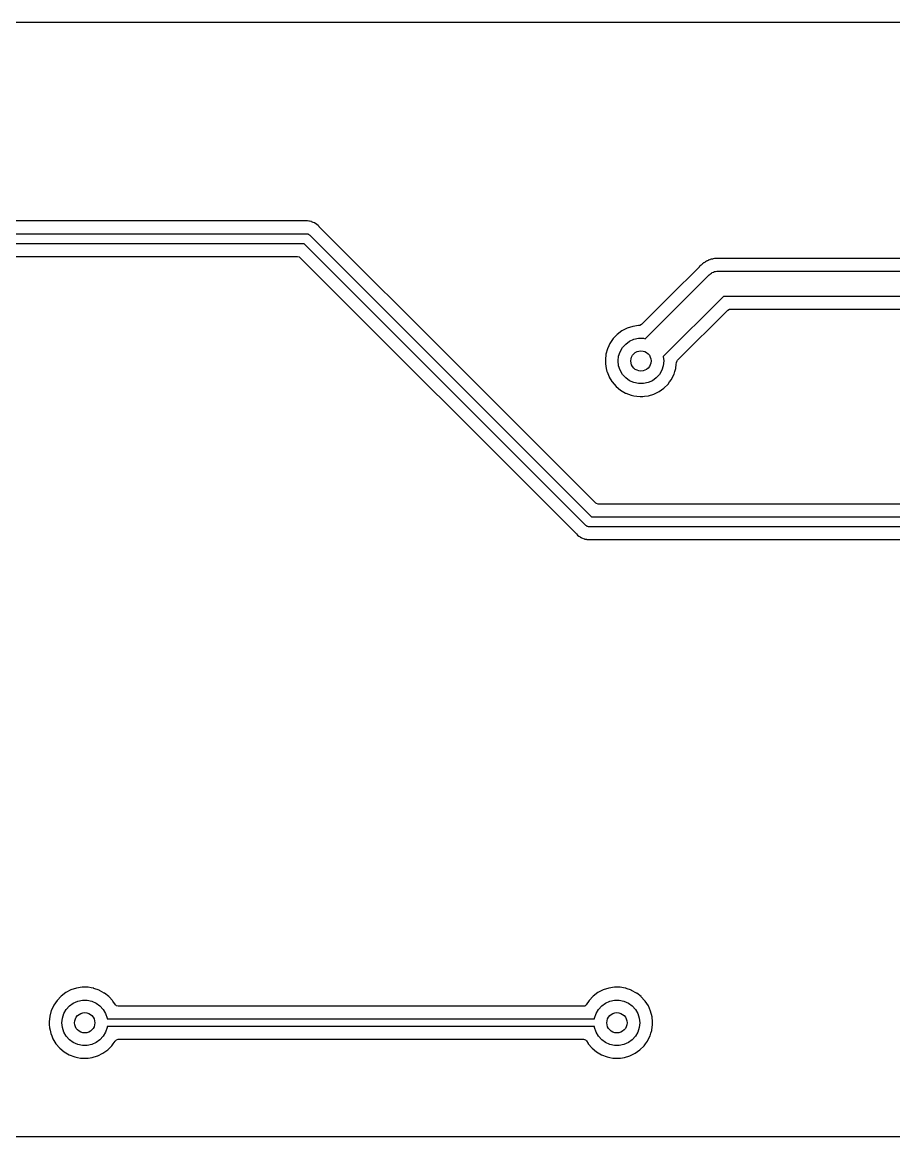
# Model space of a CAD drawing. Extents: x 1.24 to 7.5, y -5.89 to -4.15.
# Drawn here: x 2.698 to 4.052, y -5.886 to -4.154 of the extents above; entities that cross this region are included whole.
import ezdxf

# ---------------------------------------------------------------- set-up
doc = ezdxf.new("R2010")
doc.units = 0
doc.header["$MEASUREMENT"] = 0
doc.layers.add('BLACK', color=7, linetype='CONTINUOUS')

msp = doc.modelspace()

# ---------------------------------------------------------------- linework, layer by layer
at = {"layer": 'BLACK', "linetype": 'CONTINUOUS'}
for p, q in [((1.24514, -4.15356), (4.16038, -4.15356)), ((3.13841, -4.46242), (1.69675, -4.46242)), ((3.1387, -4.46241), (3.13841, -4.46242)), ((3.14082, -4.46229), (3.1387, -4.46241)), ((3.14111, -4.46227), (3.14082, -4.46229)), ((3.14082, -4.46229), (3.14082, -4.46229)), ((3.14141, -4.46233), (3.14111, -4.46227)), ((3.14356, -4.46273), (3.14141, -4.46233)), ((3.14381, -4.46277), (3.14356, -4.46273)), ((3.14435, -4.46284), (3.14381, -4.46277)), ((3.14628, -4.46309), (3.14435, -4.46284)), ((3.14656, -4.4632), (3.14628, -4.46309)), ((3.14669, -4.46323), (3.14656, -4.4632)), ((3.14725, -4.4634), (3.14669, -4.46323)), ((3.14738, -4.46344), (3.14725, -4.4634)), ((3.14768, -4.46349), (3.14738, -4.46344)), ((3.14916, -4.46416), (3.14768, -4.46349)), ((3.14994, -4.46451), (3.14916, -4.46416)), ((3.15018, -4.46461), (3.14994, -4.46451)), ((3.1525, -4.46552), (3.15018, -4.46461)), ((3.15274, -4.46569), (3.1525, -4.46552)), ((3.15286, -4.46575), (3.15274, -4.46569)), ((3.15337, -4.46604), (3.15286, -4.46575)), ((3.15349, -4.46611), (3.15337, -4.46604)), ((3.15376, -4.46624), (3.15349, -4.46611)), ((3.154, -4.46642), (3.15376, -4.46624)), ((3.15572, -4.46777), (3.154, -4.46642)), ((3.154, -4.46642), (3.154, -4.46642)), ((3.15593, -4.46793), (3.15572, -4.46777)), ((3.15796, -4.46935), (3.15593, -4.46793)), ((1.68071, -4.48213), (3.13938, -4.48213)), ((3.13938, -4.48213), (3.14067, -4.48242)), ((3.14067, -4.48242), (3.14197, -4.48257)), ((3.14197, -4.48257), (3.14236, -4.48281)), ((3.14236, -4.48281), (3.1428, -4.48291)), ((3.1428, -4.48291), (3.14382, -4.48373)), ((3.14382, -4.48373), (3.14494, -4.48443)), ((3.14494, -4.48443), (3.58263, -4.92213)), ((3.15816, -4.46958), (3.15796, -4.46935)), ((3.15944, -4.47105), (3.15816, -4.46958)), ((3.15967, -4.4713), (3.15944, -4.47105)), ((3.36702, -4.67865), (3.15967, -4.4713)), ((3.13611, -4.49787), (1.68071, -4.49787)), ((3.5738, -4.93557), (3.13611, -4.49787)), ((1.69685, -4.51758), (3.12589, -4.51758)), ((3.12589, -4.51758), (3.12857, -4.51837)), ((3.12857, -4.51837), (3.1294, -4.51903)), ((3.1294, -4.51903), (3.55907, -4.9487)), ((3.77377, -4.52098), (3.77141, -4.52122)), ((3.77413, -4.52093), (3.77377, -4.52098)), ((3.77622, -4.52056), (3.77413, -4.52093)), ((3.77647, -4.52051), (3.77622, -4.52056)), ((3.77622, -4.52056), (3.77622, -4.52056)), ((3.77672, -4.52052), (3.77647, -4.52051)), ((3.77987, -4.52061), (3.77672, -4.52052)), ((3.77672, -4.52052), (3.77672, -4.52052)), ((3.78001, -4.52061), (3.77987, -4.52061)), ((5.24177, -4.52061), (3.78001, -4.52061)), ((3.74954, -4.53412), (3.70466, -4.579)), ((3.74995, -4.53366), (3.74954, -4.53412)), ((3.75054, -4.53289), (3.74995, -4.53366)), ((3.7507, -4.5327), (3.75054, -4.53289)), ((3.75054, -4.53289), (3.75054, -4.53289)), ((3.75245, -4.5312), (3.7507, -4.5327)), ((3.75273, -4.53094), (3.75245, -4.5312)), ((3.75426, -4.52941), (3.75273, -4.53094)), ((3.75431, -4.52936), (3.75426, -4.52941)), ((3.75445, -4.52923), (3.75431, -4.52936)), ((3.75431, -4.52936), (3.75431, -4.52936)), ((3.75431, -4.52936), (3.75431, -4.52936)), ((3.7554, -4.52861), (3.75445, -4.52923)), ((3.75591, -4.52823), (3.7554, -4.52861)), ((3.75658, -4.52765), (3.75591, -4.52823)), ((3.75677, -4.52749), (3.75658, -4.52765)), ((3.75699, -4.52737), (3.75677, -4.52749)), ((3.75885, -4.52634), (3.75699, -4.52737)), ((3.75699, -4.52737), (3.75699, -4.52737)), ((3.75916, -4.52615), (3.75885, -4.52634)), ((3.75939, -4.526), (3.75916, -4.52615)), ((3.76115, -4.52485), (3.75939, -4.526)), ((3.7622, -4.52443), (3.76115, -4.52485)), ((3.76278, -4.52416), (3.7622, -4.52443)), ((3.76289, -4.5241), (3.76278, -4.52416)), ((3.76377, -4.52361), (3.76289, -4.5241)), ((3.76401, -4.52353), (3.76377, -4.52361)), ((3.76604, -4.5229), (3.76401, -4.52353)), ((3.76401, -4.52353), (3.76401, -4.52353)), ((3.76638, -4.52278), (3.76604, -4.5229)), ((3.76711, -4.52249), (3.76638, -4.52278)), ((3.76859, -4.5219), (3.76711, -4.52249)), ((3.76884, -4.52186), (3.76859, -4.5219)), ((3.76954, -4.52174), (3.76884, -4.52186)), ((3.76884, -4.52186), (3.76884, -4.52186)), ((3.76971, -4.52171), (3.76954, -4.52174)), ((3.77033, -4.52155), (3.76971, -4.52171)), ((3.77141, -4.52122), (3.77033, -4.52155)), ((3.66612, -4.64541), (3.76545, -4.54608)), ((3.76545, -4.54608), (3.76562, -4.54591)), ((3.76562, -4.54591), (3.76724, -4.54473)), ((3.76724, -4.54473), (3.76876, -4.54342)), ((3.76876, -4.54342), (3.76949, -4.54309)), ((3.76949, -4.54309), (3.77013, -4.54262)), ((3.77013, -4.54262), (3.77202, -4.54194)), ((3.77202, -4.54194), (3.77385, -4.54111)), ((3.77385, -4.54111), (3.77463, -4.54099)), ((3.77463, -4.54099), (3.77538, -4.54072)), ((3.77538, -4.54072), (3.77738, -4.5406)), ((3.77738, -4.5406), (3.77937, -4.54031)), ((3.77937, -4.54031), (5.25319, -4.54031)), ((3.70466, -4.579), (3.66029, -4.62337)), ((3.78752, -4.57969), (3.69408, -4.67313)), ((5.25319, -4.57969), (3.78752, -4.57969)), ((3.71609, -4.67899), (3.79423, -4.60084)), ((3.79423, -4.60084), (3.79669, -4.5995)), ((3.79669, -4.5995), (3.79774, -4.59939)), ((3.79774, -4.59939), (5.24185, -4.59939)), ((3.65551, -4.62481), (3.64655, -4.62618)), ((3.65571, -4.62481), (3.65551, -4.62481)), ((3.65673, -4.62482), (3.65571, -4.62481)), ((3.65571, -4.62481), (3.65571, -4.62481)), ((3.65784, -4.62471), (3.65673, -4.62482)), ((3.66029, -4.62337), (3.65784, -4.62471)), ((3.62264, -4.63863), (3.61637, -4.64518)), ((3.62989, -4.63318), (3.62264, -4.63863)), ((3.63793, -4.629), (3.62989, -4.63318)), ((3.64655, -4.62618), (3.63793, -4.629)), ((3.60956, -4.65635), (3.60745, -4.6609)), ((3.61118, -4.65286), (3.60956, -4.65635)), ((3.61126, -4.65267), (3.61118, -4.65286)), ((3.61118, -4.65286), (3.61118, -4.65286)), ((3.61637, -4.64518), (3.61126, -4.65267)), ((3.627, -4.66559), (3.6307, -4.65917)), ((3.6307, -4.65917), (3.63566, -4.65367)), ((3.63566, -4.65367), (3.64165, -4.64931)), ((3.64165, -4.64931), (3.64842, -4.6463)), ((3.64842, -4.6463), (3.65567, -4.64476)), ((3.65567, -4.64476), (3.66307, -4.64476)), ((3.66307, -4.64476), (3.66612, -4.64541)), ((3.605, -4.66984), (3.60416, -4.67775)), ((3.60502, -4.66963), (3.605, -4.66984)), ((3.60745, -4.6609), (3.60502, -4.66963)), ((3.62394, -4.68), (3.62471, -4.67263)), ((3.62471, -4.67263), (3.627, -4.66559)), ((3.69408, -4.67313), (3.6948, -4.68)), ((3.58934, -4.90097), (3.36702, -4.67865)), ((3.60416, -4.67775), (3.60406, -4.67865)), ((3.60406, -4.67865), (3.60407, -4.67885)), ((3.60407, -4.67885), (3.60407, -4.67885)), ((3.60407, -4.67885), (3.60444, -4.68519)), ((3.60444, -4.68519), (3.60458, -4.6877)), ((3.60458, -4.6877), (3.60463, -4.6879)), ((3.60463, -4.6879), (3.60463, -4.6879)), ((3.60463, -4.6879), (3.60544, -4.69151)), ((3.60544, -4.69151), (3.60658, -4.69654)), ((3.62471, -4.68737), (3.62394, -4.68)), ((3.627, -4.69441), (3.62471, -4.68737)), ((3.69403, -4.68737), (3.69174, -4.69441)), ((3.6948, -4.68), (3.69403, -4.68737)), ((3.71203, -4.69635), (3.71339, -4.69189)), ((3.71339, -4.69189), (3.71345, -4.69169)), ((3.71339, -4.69189), (3.71339, -4.69189)), ((3.71345, -4.69169), (3.7143, -4.68519)), ((3.7143, -4.68519), (3.71461, -4.68283)), ((3.71461, -4.68283), (3.71463, -4.6827)), ((3.71461, -4.68283), (3.71461, -4.68283)), ((3.71463, -4.6827), (3.71464, -4.68237)), ((3.71464, -4.68237), (3.71549, -4.67971)), ((3.71549, -4.67971), (3.71609, -4.67899)), ((3.60658, -4.69654), (3.60665, -4.69673)), ((3.60665, -4.69673), (3.60665, -4.69673)), ((3.60665, -4.69673), (3.60991, -4.70476)), ((3.60991, -4.70476), (3.60999, -4.70495)), ((3.60999, -4.70495), (3.61009, -4.70512)), ((3.61009, -4.70512), (3.6143, -4.71198)), ((3.6307, -4.70083), (3.627, -4.69441)), ((3.63566, -4.70633), (3.6307, -4.70083)), ((3.64165, -4.71069), (3.63566, -4.70633)), ((3.64842, -4.7137), (3.64165, -4.71069)), ((3.67709, -4.71069), (3.67032, -4.7137)), ((3.68308, -4.70633), (3.67709, -4.71069)), ((3.68804, -4.70083), (3.68308, -4.70633)), ((3.69174, -4.69441), (3.68804, -4.70083)), ((3.70379, -4.71268), (3.70668, -4.70866)), ((3.70668, -4.70866), (3.70679, -4.7085)), ((3.70679, -4.7085), (3.71081, -4.70037)), ((3.71081, -4.70037), (3.71203, -4.69635)), ((3.6143, -4.71198), (3.61472, -4.71268)), ((3.61472, -4.71268), (3.62066, -4.71953)), ((3.62066, -4.71953), (3.62764, -4.72532)), ((3.62764, -4.72532), (3.63546, -4.7299)), ((3.65567, -4.71524), (3.64842, -4.7137)), ((3.66307, -4.71524), (3.65567, -4.71524)), ((3.67032, -4.7137), (3.66307, -4.71524)), ((3.67956, -4.73151), (3.6877, -4.72752)), ((3.6877, -4.72752), (3.69508, -4.72226)), ((3.69508, -4.72226), (3.7015, -4.71586)), ((3.7015, -4.71586), (3.70379, -4.71268)), ((3.63546, -4.7299), (3.63565, -4.72997)), ((3.63565, -4.72997), (3.63565, -4.72997)), ((3.63565, -4.72997), (3.63608, -4.73013)), ((3.63608, -4.73013), (3.64393, -4.73313)), ((3.64393, -4.73313), (3.64413, -4.73317)), ((3.64413, -4.73317), (3.64413, -4.73317)), ((3.64413, -4.73317), (3.6481, -4.73398)), ((3.6481, -4.73398), (3.65282, -4.73494)), ((3.65282, -4.73494), (3.65793, -4.73512)), ((3.65793, -4.73512), (3.66168, -4.73526)), ((3.66168, -4.73526), (3.66168, -4.73526)), ((3.66168, -4.73526), (3.66188, -4.73527)), ((3.66188, -4.73527), (3.66208, -4.73524)), ((3.66208, -4.73524), (3.66481, -4.73489)), ((3.66208, -4.73524), (3.66208, -4.73524)), ((3.66481, -4.73489), (3.67087, -4.73412)), ((3.67087, -4.73412), (3.67107, -4.73406)), ((3.67107, -4.73406), (3.67936, -4.73157)), ((3.67107, -4.73406), (3.67107, -4.73406)), ((3.67936, -4.73157), (3.67956, -4.73151)), ((3.67936, -4.73157), (3.67936, -4.73157)), ((3.59017, -4.90163), (3.58934, -4.90097)), ((3.59285, -4.90242), (3.59017, -4.90163)), ((5.29196, -4.90242), (3.59285, -4.90242)), ((3.57492, -4.93627), (3.5738, -4.93557)), ((3.57594, -4.93709), (3.57492, -4.93627)), ((3.58263, -4.92213), (5.30803, -4.92213)), ((3.55907, -4.9487), (3.5593, -4.94895)), ((3.5593, -4.94895), (3.56078, -4.95065)), ((3.56078, -4.95065), (3.56281, -4.95207)), ((3.56281, -4.95207), (3.56302, -4.95223)), ((3.56302, -4.95223), (3.56474, -4.95358)), ((3.56474, -4.95358), (3.56474, -4.95358)), ((3.56474, -4.95358), (3.56498, -4.95376)), ((3.56498, -4.95376), (3.56525, -4.95389)), ((3.56525, -4.95389), (3.56537, -4.95396)), ((3.56537, -4.95396), (3.56588, -4.95425)), ((3.57638, -4.93719), (3.57594, -4.93709)), ((3.57677, -4.93743), (3.57638, -4.93719)), ((3.57807, -4.93758), (3.57677, -4.93743)), ((3.57936, -4.93787), (3.57807, -4.93758)), ((5.30803, -4.93787), (3.57936, -4.93787)), ((3.56588, -4.95425), (3.566, -4.95431)), ((3.566, -4.95431), (3.56624, -4.95448)), ((3.56624, -4.95448), (3.56681, -4.9547)), ((3.56681, -4.9547), (3.56856, -4.95539)), ((3.56856, -4.95539), (3.5688, -4.95549)), ((3.5688, -4.95549), (3.57106, -4.95651)), ((3.57106, -4.95651), (3.57136, -4.95656)), ((3.57136, -4.95656), (3.57149, -4.9566)), ((3.57149, -4.9566), (3.57205, -4.95677)), ((3.57205, -4.95677), (3.57218, -4.9568)), ((3.57218, -4.9568), (3.57246, -4.95691)), ((3.57246, -4.95691), (3.57422, -4.95714)), ((3.57422, -4.95714), (3.57493, -4.95723)), ((3.57493, -4.95723), (3.57518, -4.95727)), ((3.57518, -4.95727), (3.57681, -4.95758)), ((3.57681, -4.95758), (3.57763, -4.95773)), ((3.57763, -4.95773), (3.57792, -4.95771)), ((3.57792, -4.95771), (3.58005, -4.95759)), ((3.57792, -4.95771), (3.57792, -4.95771)), ((3.58005, -4.95759), (3.58033, -4.95758)), ((3.58033, -4.95758), (5.29197, -4.95758)), ((2.76579, -5.66184), (2.75854, -5.66729)), ((2.77384, -5.65766), (2.76579, -5.66184)), ((2.78245, -5.65484), (2.77384, -5.65766)), ((2.79142, -5.65347), (2.78245, -5.65484)), ((2.79162, -5.65347), (2.79142, -5.65347)), ((2.79708, -5.65354), (2.79162, -5.65347)), ((2.79162, -5.65347), (2.79162, -5.65347)), ((2.80048, -5.65358), (2.79708, -5.65354)), ((2.80542, -5.65446), (2.80048, -5.65358)), ((2.80921, -5.65513), (2.80542, -5.65446)), ((2.80941, -5.65517), (2.80921, -5.65513)), ((2.80921, -5.65513), (2.80921, -5.65513)), ((2.8096, -5.65524), (2.80941, -5.65517)), ((2.81776, -5.65813), (2.8096, -5.65524)), ((2.8096, -5.65524), (2.8096, -5.65524)), ((2.81796, -5.6582), (2.81776, -5.65813)), ((2.81776, -5.65813), (2.81776, -5.65813)), ((2.81813, -5.65829), (2.81796, -5.6582)), ((2.81813, -5.6583), (2.81813, -5.65829)), ((2.82572, -5.66248), (2.81813, -5.6583)), ((2.82589, -5.66258), (2.82572, -5.66248)), ((2.82572, -5.66248), (2.82572, -5.66248)), ((2.82605, -5.6627), (2.82589, -5.66258)), ((2.83285, -5.66807), (2.82605, -5.6627)), ((2.82605, -5.6627), (2.82605, -5.6627)), ((3.59256, -5.66184), (3.58531, -5.66729)), ((3.60061, -5.65766), (3.59256, -5.66184)), ((3.60923, -5.65484), (3.60061, -5.65766)), ((3.61819, -5.65347), (3.60923, -5.65484)), ((3.61839, -5.65347), (3.61819, -5.65347)), ((3.62385, -5.65354), (3.61839, -5.65347)), ((3.61839, -5.65347), (3.61839, -5.65347)), ((3.62725, -5.65358), (3.62385, -5.65354)), ((3.63219, -5.65446), (3.62725, -5.65358)), ((3.63598, -5.65513), (3.63219, -5.65446)), ((3.63618, -5.65517), (3.63598, -5.65513)), ((3.63598, -5.65513), (3.63598, -5.65513)), ((3.63637, -5.65524), (3.63618, -5.65517)), ((3.64454, -5.65813), (3.63637, -5.65524)), ((3.63637, -5.65524), (3.63637, -5.65524)), ((3.64473, -5.6582), (3.64454, -5.65813)), ((3.64454, -5.65813), (3.64454, -5.65813)), ((3.6449, -5.65829), (3.64473, -5.6582)), ((3.64491, -5.6583), (3.6449, -5.65829)), ((3.65249, -5.66248), (3.64491, -5.6583)), ((3.65266, -5.66258), (3.65249, -5.66248)), ((3.65249, -5.66248), (3.65249, -5.66248)), ((3.65282, -5.6627), (3.65266, -5.66258)), ((3.65962, -5.66807), (3.65282, -5.6627)), ((3.65282, -5.6627), (3.65282, -5.6627)), ((2.74708, -5.68152), (2.74653, -5.6827)), ((2.74717, -5.68133), (2.74708, -5.68152)), ((2.74708, -5.68152), (2.74708, -5.68152)), ((2.75228, -5.67384), (2.74717, -5.68133)), ((2.75854, -5.66729), (2.75228, -5.67384)), ((2.77157, -5.68233), (2.77756, -5.67798)), ((2.77756, -5.67798), (2.78433, -5.67496)), ((2.78433, -5.67496), (2.79157, -5.67342)), ((2.79157, -5.67342), (2.79898, -5.67342)), ((2.79898, -5.67342), (2.80622, -5.67496)), ((2.80622, -5.67496), (2.81299, -5.67798)), ((2.81299, -5.67798), (2.81898, -5.68233)), ((2.83301, -5.6682), (2.83285, -5.66807)), ((2.83285, -5.66807), (2.83285, -5.66807)), ((2.83315, -5.66835), (2.83301, -5.6682)), ((2.8383, -5.67401), (2.83315, -5.66835)), ((2.83315, -5.66835), (2.83315, -5.66835)), ((2.83911, -5.6749), (2.8383, -5.67401)), ((2.84292, -5.68079), (2.83911, -5.6749)), ((2.8444, -5.68226), (2.84292, -5.68079)), ((3.57425, -5.68089), (3.57208, -5.68266)), ((3.57894, -5.67401), (3.57425, -5.68089)), ((3.57905, -5.67384), (3.57894, -5.67401)), ((3.57894, -5.67401), (3.57894, -5.67401)), ((3.58531, -5.66729), (3.57905, -5.67384)), ((3.59834, -5.68233), (3.60433, -5.67798)), ((3.60433, -5.67798), (3.6111, -5.67496)), ((3.6111, -5.67496), (3.61834, -5.67342)), ((3.61834, -5.67342), (3.62575, -5.67342)), ((3.62575, -5.67342), (3.633, -5.67496)), ((3.633, -5.67496), (3.63976, -5.67798)), ((3.63976, -5.67798), (3.64576, -5.68233)), ((3.65978, -5.6682), (3.65962, -5.66807)), ((3.65962, -5.66807), (3.65962, -5.66807)), ((3.65992, -5.66835), (3.65978, -5.6682)), ((3.66507, -5.67401), (3.65992, -5.66835)), ((3.65992, -5.66835), (3.65992, -5.66835)), ((3.66588, -5.6749), (3.66507, -5.67401)), ((3.67081, -5.68252), (3.66588, -5.6749)), ((2.74093, -5.69829), (2.73997, -5.70731)), ((2.74335, -5.68956), (2.74093, -5.69829)), ((2.74653, -5.6827), (2.74335, -5.68956)), ((2.76062, -5.70129), (2.76291, -5.69425)), ((2.76291, -5.69425), (2.76661, -5.68783)), ((2.76661, -5.68783), (2.77157, -5.68233)), ((2.81898, -5.68233), (2.82394, -5.68783)), ((2.82394, -5.68783), (2.82765, -5.69425)), ((2.82765, -5.69425), (2.82993, -5.70129)), ((2.84708, -5.68305), (2.8444, -5.68226)), ((3.57015, -5.68305), (2.84708, -5.68305)), ((3.57208, -5.68266), (3.57015, -5.68305)), ((3.58739, -5.70129), (3.58968, -5.69425)), ((3.58968, -5.69425), (3.59338, -5.68783)), ((3.59338, -5.68783), (3.59834, -5.68233)), ((3.64576, -5.68233), (3.65071, -5.68783)), ((3.65071, -5.68783), (3.65442, -5.69425)), ((3.65442, -5.69425), (3.65671, -5.70129)), ((3.67442, -5.69083), (3.67081, -5.68252)), ((3.67663, -5.69963), (3.67442, -5.69083)), ((2.73997, -5.70731), (2.73998, -5.70751)), ((2.73998, -5.70751), (2.74019, -5.71123)), ((2.73998, -5.70751), (2.73998, -5.70751)), ((2.74019, -5.71123), (2.74049, -5.71636)), ((2.74049, -5.71636), (2.74053, -5.71656)), ((2.75984, -5.70866), (2.76062, -5.70129)), ((2.76062, -5.71603), (2.75984, -5.70866)), ((2.76291, -5.72307), (2.76062, -5.71603)), ((2.82993, -5.71603), (2.82765, -5.72307)), ((2.82993, -5.70129), (2.83009, -5.70276)), ((2.83009, -5.71457), (2.82993, -5.71603)), ((2.83009, -5.70276), (3.58723, -5.70276)), ((3.58723, -5.71457), (2.83009, -5.71457)), ((3.58723, -5.70276), (3.58739, -5.70129)), ((3.58739, -5.71603), (3.58723, -5.71457)), ((3.58968, -5.72307), (3.58739, -5.71603)), ((3.65671, -5.71603), (3.65442, -5.72307)), ((3.65671, -5.70129), (3.65748, -5.70866)), ((3.65748, -5.70866), (3.65671, -5.71603)), ((3.67612, -5.72035), (3.67731, -5.71136)), ((3.67726, -5.70731), (3.67663, -5.69963)), ((3.67737, -5.70866), (3.67726, -5.70731)), ((3.67731, -5.71136), (3.67737, -5.70866)), ((2.74053, -5.71656), (2.74053, -5.71656)), ((2.74053, -5.71656), (2.74139, -5.72035)), ((2.74139, -5.72035), (2.74248, -5.72521)), ((2.74248, -5.72521), (2.74256, -5.72539)), ((2.74256, -5.72539), (2.74256, -5.72539)), ((2.74256, -5.72539), (2.74403, -5.72903)), ((2.74403, -5.72903), (2.74589, -5.73361)), ((2.74589, -5.73361), (2.75063, -5.74134)), ((2.76661, -5.72949), (2.76291, -5.72307)), ((2.77157, -5.73499), (2.76661, -5.72949)), ((2.82394, -5.72949), (2.81898, -5.73499)), ((2.82765, -5.72307), (2.82394, -5.72949)), ((3.59338, -5.72949), (3.58968, -5.72307)), ((3.59834, -5.73499), (3.59338, -5.72949)), ((3.65071, -5.72949), (3.64576, -5.73499)), ((3.65442, -5.72307), (3.65071, -5.72949)), ((3.66973, -5.73664), (3.6734, -5.72921)), ((3.6734, -5.72921), (3.67349, -5.72903)), ((3.67349, -5.72903), (3.67471, -5.72501)), ((3.67471, -5.72501), (3.67607, -5.72055)), ((3.67607, -5.72055), (3.67612, -5.72035)), ((3.67607, -5.72055), (3.67607, -5.72055)), ((2.75063, -5.74134), (2.75657, -5.74819)), ((2.75657, -5.74819), (2.76354, -5.75398)), ((2.77756, -5.73935), (2.77157, -5.73499)), ((2.78433, -5.74236), (2.77756, -5.73935)), ((2.79157, -5.7439), (2.78433, -5.74236)), ((2.79898, -5.7439), (2.79157, -5.7439)), ((2.80622, -5.74236), (2.79898, -5.7439)), ((2.81299, -5.73935), (2.80622, -5.74236)), ((2.81898, -5.73499), (2.81299, -5.73935)), ((2.82361, -5.75618), (2.83099, -5.75092)), ((2.83099, -5.75092), (2.83741, -5.74452)), ((2.83741, -5.74452), (2.83959, -5.74149)), ((2.83959, -5.74149), (2.84258, -5.73732)), ((2.84258, -5.73732), (2.8427, -5.73716)), ((2.8427, -5.73716), (2.84279, -5.73697)), ((2.84279, -5.73697), (2.84289, -5.7368)), ((2.84289, -5.7368), (2.84295, -5.73683)), ((2.84295, -5.73683), (2.84465, -5.73498)), ((2.84465, -5.73498), (2.84721, -5.73427)), ((2.84721, -5.73427), (3.57029, -5.73427)), ((3.57029, -5.73427), (3.57297, -5.73506)), ((3.57297, -5.73506), (3.57452, -5.73664)), ((3.57452, -5.73664), (3.57729, -5.74116)), ((3.57729, -5.74116), (3.57729, -5.74116)), ((3.57729, -5.74116), (3.5774, -5.74134)), ((3.5774, -5.74134), (3.58334, -5.74819)), ((3.58334, -5.74819), (3.59031, -5.75398)), ((3.60433, -5.73935), (3.59834, -5.73499)), ((3.6111, -5.74236), (3.60433, -5.73935)), ((3.61834, -5.7439), (3.6111, -5.74236)), ((3.62575, -5.7439), (3.61834, -5.7439)), ((3.633, -5.74236), (3.62575, -5.7439)), ((3.63976, -5.73935), (3.633, -5.74236)), ((3.64576, -5.73499), (3.63976, -5.73935)), ((3.65038, -5.75618), (3.65776, -5.75092)), ((3.65776, -5.75092), (3.66418, -5.74452)), ((3.66418, -5.74452), (3.66636, -5.74149)), ((3.66636, -5.74149), (3.66935, -5.73732)), ((3.66935, -5.73732), (3.66947, -5.73716)), ((3.66947, -5.73716), (3.66973, -5.73664)), ((2.76354, -5.75398), (2.77137, -5.75856)), ((2.77137, -5.75856), (2.77984, -5.76179)), ((2.77984, -5.76179), (2.78004, -5.76183)), ((2.78004, -5.76183), (2.78004, -5.76183)), ((2.78004, -5.76183), (2.784, -5.76264)), ((2.784, -5.76264), (2.78872, -5.7636)), ((2.78872, -5.7636), (2.79383, -5.76379)), ((2.79383, -5.76379), (2.79758, -5.76392)), ((2.79758, -5.76392), (2.79758, -5.76392)), ((2.79758, -5.76392), (2.79779, -5.76393)), ((2.79779, -5.76393), (2.79799, -5.76391)), ((2.79799, -5.76391), (2.80072, -5.76356)), ((2.79799, -5.76391), (2.79799, -5.76391)), ((2.80072, -5.76356), (2.80678, -5.76278)), ((2.80678, -5.76278), (2.80697, -5.76272)), ((2.80697, -5.76272), (2.81527, -5.76023)), ((2.80697, -5.76272), (2.80697, -5.76272)), ((2.81527, -5.76023), (2.81546, -5.76017)), ((2.81527, -5.76023), (2.81527, -5.76023)), ((2.81546, -5.76017), (2.82361, -5.75618)), ((3.59031, -5.75398), (3.59814, -5.75856)), ((3.59814, -5.75856), (3.60661, -5.76179)), ((3.60661, -5.76179), (3.60681, -5.76183)), ((3.60681, -5.76183), (3.60681, -5.76183)), ((3.60681, -5.76183), (3.61078, -5.76264)), ((3.61078, -5.76264), (3.6155, -5.7636)), ((3.6155, -5.7636), (3.6206, -5.76379)), ((3.6206, -5.76379), (3.62435, -5.76392)), ((3.62435, -5.76392), (3.62435, -5.76392)), ((3.62435, -5.76392), (3.62456, -5.76393)), ((3.62456, -5.76393), (3.62476, -5.76391)), ((3.62476, -5.76391), (3.62749, -5.76356)), ((3.62476, -5.76391), (3.62476, -5.76391)), ((3.62749, -5.76356), (3.63355, -5.76278)), ((3.63355, -5.76278), (3.63375, -5.76272)), ((3.63375, -5.76272), (3.64204, -5.76023)), ((3.63375, -5.76272), (3.63375, -5.76272)), ((3.64204, -5.76023), (3.64223, -5.76017)), ((3.64204, -5.76023), (3.64204, -5.76023)), ((3.64223, -5.76017), (3.65038, -5.75618)), ((7.49502, -5.88581), (1.24514, -5.88581))]:
    msp.add_line(p, q, dxfattribs=at)
at = {"layer": 'BLACK'}
for centre in [(3.65937, -4.68), (2.79528, -5.70866), (3.62205, -5.70866)]:
    msp.add_circle(centre, 0.01575, dxfattribs=at)

doc.saveas('drawing.dxf')
